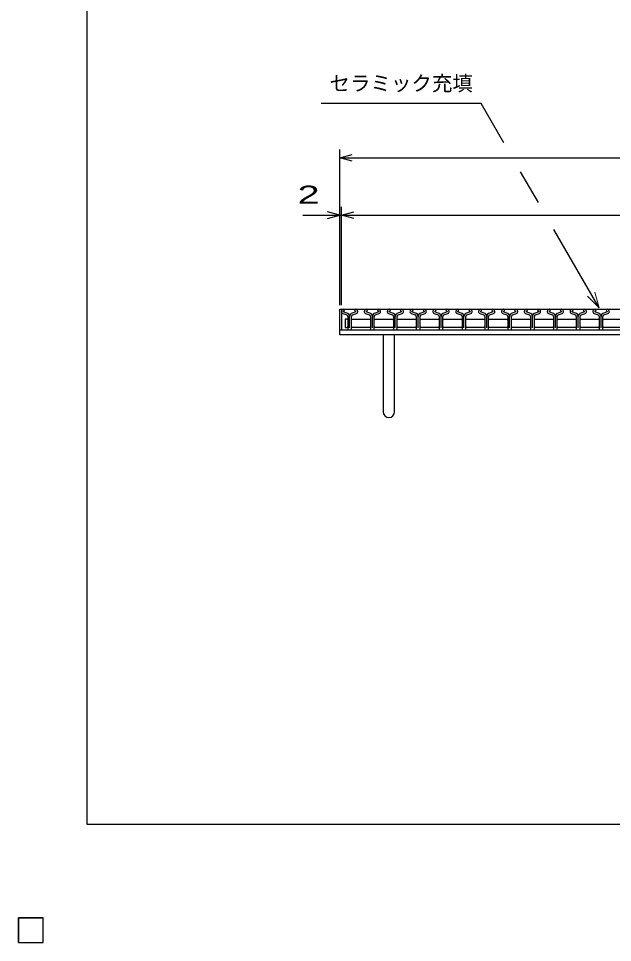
# Model space of a CAD drawing. Units: millimetres, scale not verified. Extents: x -1820 to 1724, y -1285 to 1059.
# Drawn here: x -1820 to -1095, y -1285 to -157 of the extents above; entities that cross this region are included whole.
import ezdxf
from ezdxf.enums import TextEntityAlignment as Align

# ---------------------------------------------------------------- set-up
doc = ezdxf.new("R2010")
doc.units = ezdxf.units.MM
doc.header["$LTSCALE"] = 10
for name, color, linetype, lineweight in [('0_2', 150, 'Continuous', 25), ('16', 3, 'Continuous', 25), ('19', 6, 'Continuous', 25), ('22', 2, 'Continuous', 25)]:
    doc.layers.add(name, color=color, linetype=linetype, lineweight=lineweight)
doc.styles.add('ベクトル', font='')
doc.styles.get('ベクトル').set_extended_font_data('ベクトル')

msp = doc.modelspace()

# ---------------------------------------------------------------- linework, layer by layer
at = {"layer": '0_2'}
for p, q in [((-1736, -1141), (-1736, 1059)), ((1724, -1141), (-1736, -1141))]:
    msp.add_line(p, q, dxfattribs=at)
at = {"layer": '0_2', "color": 4}
for p, q in [((-1255.52, -260.73), (-1450.52, -260.73)), ((-1227.72, -308.87), (-1255.52, -260.73)), ((-1185.66, -381.72), (-1207.28, -344.27)), ((-1111.45, -510.26), (-1166.76, -414.46))]:
    msp.add_line(p, q, dxfattribs=at)
at = {"layer": '0_2', "color": 4, "lineweight": 13}
for p, q in [((-1125.59, -496.11), (-1111.45, -510.26)), ((-1111.45, -510.26), (-1116.63, -490.94))]:
    msp.add_line(p, q, dxfattribs=at)
at = {"layer": '16'}
for p, q in [((-1426, -512), (-430, -512)), ((-1426, -512), (-1426, -537)), ((-1424.38, -517.18), (-1419.51, -518.89)), ((-1419.3, -516.53), (-1423.62, -515.01)), ((-1423.46, -514.31), (-1422.02, -513.61)), ((-1422.02, -513.61), (-1422.02, -513.38)), ((-1408.4, -515.01), (-1412.72, -516.53)), ((-1412.51, -518.89), (-1407.64, -517.18)), ((-1410, -513.38), (-1410, -513.61)), ((-1410, -513.61), (-1408.56, -514.31)), ((-1396.48, -517.18), (-1391.61, -518.89)), ((-1391.4, -516.53), (-1395.72, -515.01)), ((-1395.56, -514.31), (-1394.12, -513.61)), ((-1394.12, -513.61), (-1394.12, -513.38)), ((-1380.5, -515.01), (-1384.82, -516.53)), ((-1384.61, -518.89), (-1379.74, -517.18)), ((-1382.1, -513.38), (-1382.1, -513.61)), ((-1382.1, -513.61), (-1380.66, -514.31)), ((-1368.58, -517.18), (-1363.71, -518.89)), ((-1363.5, -516.53), (-1367.82, -515.01)), ((-1367.66, -514.31), (-1366.22, -513.61)), ((-1366.22, -513.61), (-1366.22, -513.38)), ((-1352.6, -515.01), (-1356.92, -516.53)), ((-1356.71, -518.89), (-1351.84, -517.18)), ((-1354.2, -513.38), (-1354.2, -513.61)), ((-1354.2, -513.61), (-1352.76, -514.31)), ((-1340.68, -517.18), (-1335.81, -518.89)), ((-1335.6, -516.53), (-1339.92, -515.01)), ((-1339.76, -514.31), (-1338.32, -513.61)), ((-1338.32, -513.61), (-1338.32, -513.38)), ((-1324.7, -515.01), (-1329.02, -516.53)), ((-1328.81, -518.89), (-1323.94, -517.18)), ((-1326.3, -513.38), (-1326.3, -513.61)), ((-1326.3, -513.61), (-1324.86, -514.31)), ((-1312.78, -517.18), (-1307.91, -518.89)), ((-1307.7, -516.53), (-1312.02, -515.01)), ((-1311.86, -514.31), (-1310.42, -513.61)), ((-1310.42, -513.61), (-1310.42, -513.38)), ((-1296.8, -515.01), (-1301.12, -516.53)), ((-1300.91, -518.89), (-1296.04, -517.18)), ((-1298.4, -513.38), (-1298.4, -513.61)), ((-1298.4, -513.61), (-1296.96, -514.31)), ((-1284.88, -517.18), (-1280.01, -518.89)), ((-1279.8, -516.53), (-1284.12, -515.01)), ((-1283.96, -514.31), (-1282.52, -513.61)), ((-1282.52, -513.61), (-1282.52, -513.38)), ((-1268.9, -515.01), (-1273.22, -516.53)), ((-1273.01, -518.89), (-1268.14, -517.18)), ((-1270.5, -513.38), (-1270.5, -513.61)), ((-1270.5, -513.61), (-1269.06, -514.31)), ((-1256.98, -517.18), (-1252.11, -518.89)), ((-1251.9, -516.53), (-1256.22, -515.01)), ((-1256.06, -514.31), (-1254.62, -513.61)), ((-1254.62, -513.61), (-1254.62, -513.38)), ((-1241, -515.01), (-1245.32, -516.53)), ((-1245.11, -518.89), (-1240.24, -517.18)), ((-1242.6, -513.38), (-1242.6, -513.61)), ((-1242.6, -513.61), (-1241.16, -514.31)), ((-1229.08, -517.18), (-1224.21, -518.89)), ((-1224, -516.53), (-1228.32, -515.01)), ((-1228.16, -514.31), (-1226.72, -513.61)), ((-1226.72, -513.61), (-1226.72, -513.38)), ((-1213.1, -515.01), (-1217.42, -516.53)), ((-1217.21, -518.89), (-1212.34, -517.18)), ((-1214.7, -513.38), (-1214.7, -513.61)), ((-1214.7, -513.61), (-1213.26, -514.31)), ((-1201.18, -517.18), (-1196.31, -518.89)), ((-1196.1, -516.53), (-1200.42, -515.01)), ((-1200.26, -514.31), (-1198.82, -513.61)), ((-1198.82, -513.61), (-1198.82, -513.38)), ((-1185.2, -515.01), (-1189.52, -516.53)), ((-1189.31, -518.89), (-1184.44, -517.18)), ((-1186.8, -513.38), (-1186.8, -513.61)), ((-1186.8, -513.61), (-1185.36, -514.31)), ((-1173.28, -517.18), (-1168.41, -518.89)), ((-1168.2, -516.53), (-1172.52, -515.01)), ((-1172.36, -514.31), (-1170.92, -513.61)), ((-1170.92, -513.61), (-1170.92, -513.38)), ((-1157.3, -515.01), (-1161.62, -516.53)), ((-1161.41, -518.89), (-1156.54, -517.18)), ((-1158.9, -513.38), (-1158.9, -513.61)), ((-1158.9, -513.61), (-1157.46, -514.31)), ((-1145.38, -517.18), (-1140.51, -518.89)), ((-1140.3, -516.53), (-1144.62, -515.01)), ((-1144.46, -514.31), (-1143.02, -513.61)), ((-1143.02, -513.61), (-1143.02, -513.38)), ((-1129.4, -515.01), (-1133.72, -516.53)), ((-1133.51, -518.89), (-1128.64, -517.18)), ((-1131, -513.38), (-1131, -513.61)), ((-1131, -513.61), (-1129.56, -514.31)), ((-1117.48, -517.18), (-1112.61, -518.89)), ((-1112.4, -516.53), (-1116.72, -515.01)), ((-1116.56, -514.31), (-1115.12, -513.61)), ((-1115.12, -513.61), (-1115.12, -513.38)), ((-1101.5, -515.01), (-1105.82, -516.53)), ((-1105.61, -518.89), (-1100.74, -517.18)), ((-1103.1, -513.38), (-1103.1, -513.61)), ((-1103.1, -513.61), (-1101.66, -514.31)), ((-1419.25, -524), (-1421.25, -524)), ((-1421.25, -524), (-1421.25, -534)), ((-1418.25, -525), (-1419.25, -524)), ((-1418.31, -520.59), (-1418.31, -536.31)), ((-1416, -534.71), (-1416, -520.64)), ((-1413.75, -525), (-1412.75, -524)), ((-1413.71, -536.31), (-1413.71, -520.59)), ((-1412.75, -524), (-1391.35, -524)), ((-1391.35, -524), (-1390.35, -525)), ((-1390.41, -520.59), (-1390.41, -536.31)), ((-1388.1, -534.71), (-1388.1, -520.64)), ((-1385.85, -525), (-1384.85, -524)), ((-1385.81, -536.31), (-1385.81, -520.59)), ((-1384.85, -524), (-1363.45, -524)), ((-1363.45, -524), (-1362.45, -525)), ((-1362.51, -520.59), (-1362.51, -536.31)), ((-1360.2, -534.71), (-1360.2, -520.64)), ((-1357.95, -525), (-1356.95, -524)), ((-1357.91, -536.31), (-1357.91, -520.59)), ((-1356.95, -524), (-1335.55, -524)), ((-1335.55, -524), (-1334.55, -525)), ((-1334.61, -520.59), (-1334.61, -536.31)), ((-1332.3, -534.71), (-1332.3, -520.64)), ((-1330.05, -525), (-1329.05, -524)), ((-1330.01, -536.31), (-1330.01, -520.59)), ((-1329.05, -524), (-1307.65, -524)), ((-1307.65, -524), (-1306.65, -525)), ((-1306.71, -520.59), (-1306.71, -536.31)), ((-1304.4, -534.71), (-1304.4, -520.64)), ((-1302.15, -525), (-1301.15, -524)), ((-1302.11, -536.31), (-1302.11, -520.59)), ((-1301.15, -524), (-1279.75, -524)), ((-1279.75, -524), (-1278.75, -525)), ((-1278.81, -520.59), (-1278.81, -536.31)), ((-1276.5, -534.71), (-1276.5, -520.64)), ((-1274.25, -525), (-1273.25, -524)), ((-1274.21, -536.31), (-1274.21, -520.59)), ((-1273.25, -524), (-1251.85, -524)), ((-1251.85, -524), (-1250.85, -525)), ((-1250.91, -520.59), (-1250.91, -536.31)), ((-1248.6, -534.71), (-1248.6, -520.64)), ((-1246.35, -525), (-1245.35, -524)), ((-1246.31, -536.31), (-1246.31, -520.59)), ((-1245.35, -524), (-1223.95, -524)), ((-1223.95, -524), (-1222.95, -525)), ((-1223.01, -520.59), (-1223.01, -536.31)), ((-1220.7, -534.71), (-1220.7, -520.64)), ((-1218.45, -525), (-1217.45, -524)), ((-1218.41, -536.31), (-1218.41, -520.59)), ((-1217.45, -524), (-1196.05, -524)), ((-1196.05, -524), (-1195.05, -525)), ((-1195.11, -520.59), (-1195.11, -536.31)), ((-1192.8, -534.71), (-1192.8, -520.64)), ((-1190.55, -525), (-1189.55, -524)), ((-1190.51, -536.31), (-1190.51, -520.59)), ((-1189.55, -524), (-1168.15, -524)), ((-1168.15, -524), (-1167.15, -525)), ((-1167.21, -520.59), (-1167.21, -536.31)), ((-1164.9, -534.71), (-1164.9, -520.64)), ((-1162.65, -525), (-1161.65, -524)), ((-1162.61, -536.31), (-1162.61, -520.59)), ((-1161.65, -524), (-1140.25, -524)), ((-1140.25, -524), (-1139.25, -525)), ((-1139.31, -520.59), (-1139.31, -536.31)), ((-1137, -534.71), (-1137, -520.64)), ((-1134.75, -525), (-1133.75, -524)), ((-1134.71, -536.31), (-1134.71, -520.59)), ((-1133.75, -524), (-1112.35, -524)), ((-1112.35, -524), (-1111.35, -525)), ((-1111.41, -520.59), (-1111.41, -536.31)), ((-1109.1, -534.71), (-1109.1, -520.64)), ((-1106.85, -525), (-1105.85, -524)), ((-1106.81, -536.31), (-1106.81, -520.59)), ((-1105.85, -524), (-1084.45, -524)), ((-1426, -537), (-430, -537)), ((-1421.25, -534), (-1419.25, -534)), ((-1419.25, -534), (-1418.25, -533)), ((-1417.61, -537.01), (-1414.41, -537.01)), ((-1412.75, -534), (-1413.75, -533)), ((-1391.35, -534), (-1412.75, -534)), ((-1390.35, -533), (-1391.35, -534)), ((-1389.71, -537.01), (-1386.51, -537.01)), ((-1384.85, -534), (-1385.85, -533)), ((-1363.45, -534), (-1384.85, -534)), ((-1362.45, -533), (-1363.45, -534)), ((-1361.81, -537.01), (-1358.61, -537.01)), ((-1356.95, -534), (-1357.95, -533)), ((-1335.55, -534), (-1356.95, -534)), ((-1334.55, -533), (-1335.55, -534)), ((-1333.91, -537.01), (-1330.71, -537.01)), ((-1329.05, -534), (-1330.05, -533)), ((-1307.65, -534), (-1329.05, -534)), ((-1306.65, -533), (-1307.65, -534)), ((-1306.01, -537.01), (-1302.81, -537.01)), ((-1301.15, -534), (-1302.15, -533)), ((-1279.75, -534), (-1301.15, -534)), ((-1278.75, -533), (-1279.75, -534)), ((-1278.11, -537.01), (-1274.91, -537.01)), ((-1273.25, -534), (-1274.25, -533)), ((-1251.85, -534), (-1273.25, -534)), ((-1250.85, -533), (-1251.85, -534)), ((-1250.21, -537.01), (-1247.01, -537.01)), ((-1245.35, -534), (-1246.35, -533)), ((-1223.95, -534), (-1245.35, -534)), ((-1222.95, -533), (-1223.95, -534)), ((-1222.31, -537.01), (-1219.11, -537.01)), ((-1217.45, -534), (-1218.45, -533)), ((-1196.05, -534), (-1217.45, -534)), ((-1195.05, -533), (-1196.05, -534)), ((-1194.41, -537.01), (-1191.21, -537.01)), ((-1189.55, -534), (-1190.55, -533)), ((-1168.15, -534), (-1189.55, -534)), ((-1167.15, -533), (-1168.15, -534)), ((-1166.51, -537.01), (-1163.31, -537.01)), ((-1161.65, -534), (-1162.65, -533)), ((-1140.25, -534), (-1161.65, -534)), ((-1139.25, -533), (-1140.25, -534)), ((-1138.61, -537.01), (-1135.41, -537.01)), ((-1133.75, -534), (-1134.75, -533)), ((-1112.35, -534), (-1133.75, -534)), ((-1111.35, -533), (-1112.35, -534)), ((-1110.71, -537.01), (-1107.51, -537.01)), ((-1105.85, -534), (-1106.85, -533)), ((-1084.45, -534), (-1105.85, -534)), ((-1820, -1255), (-1790, -1255)), ((-1820, -1285), (-1820, -1255)), ((-1820, -1255), (-1790, -1255)), ((-1820, -1285), (-1820, -1255)), ((-1820, -1255), (-1790, -1255)), ((-1820, -1285), (-1820, -1255)), ((-1820, -1255), (-1790, -1255)), ((-1820, -1285), (-1820, -1255)), ((-1820, -1255), (-1790, -1255)), ((-1820, -1285), (-1820, -1255)), ((-1790, -1285), (-1790, -1255)), ((-1790, -1285), (-1790, -1255)), ((-1790, -1285), (-1790, -1255)), ((-1790, -1285), (-1790, -1255)), ((-1790, -1285), (-1790, -1255)), ((-1820, -1285), (-1790, -1285)), ((-1820, -1285), (-1790, -1285)), ((-1820, -1285), (-1790, -1285)), ((-1820, -1285), (-1790, -1285)), ((-1820, -1285), (-1790, -1285))]:
    msp.add_line(p, q, dxfattribs=at)
for centre, radius, start, end in [((-1423.31, -514.7), 2.7, 90.98, 246.68), ((-1423.29, -514.72), 0.44, 111.91, 222.33), ((-1423.47, -513.45), 1.45, 2.5, 85.55), ((-1420.11, -520.59), 1.8, 0, 70.58), ((-1420.59, -520.94), 4.6, 3.78, 73.7), ((-1411.43, -520.94), 4.6, 106.3, 176.22), ((-1411.91, -520.59), 1.8, 109.42, 180), ((-1408.55, -513.45), 1.45, 94.45, 177.5), ((-1408.71, -514.7), 2.7, 293.32, 89.02002), ((-1408.73, -514.72), 0.44, 317.67, 68.08999), ((-1395.41, -514.7), 2.7, 90.98, 246.68), ((-1395.39, -514.72), 0.44, 111.91, 222.33), ((-1395.57, -513.45), 1.45, 2.5, 85.55), ((-1392.21, -520.59), 1.8, 0, 70.58), ((-1392.69, -520.94), 4.6, 3.78, 73.7), ((-1383.53, -520.94), 4.6, 106.3, 176.22), ((-1384.01, -520.59), 1.8, 109.42, 180), ((-1380.65, -513.45), 1.45, 94.45, 177.5), ((-1380.81, -514.7), 2.7, 293.32, 89.02002), ((-1380.83, -514.72), 0.44, 317.67, 68.08999), ((-1367.51, -514.7), 2.7, 90.98, 246.68), ((-1367.49, -514.72), 0.44, 111.91, 222.33), ((-1367.67, -513.45), 1.45, 2.5, 85.55), ((-1364.31, -520.59), 1.8, 0, 70.58), ((-1364.79, -520.94), 4.6, 3.78, 73.7), ((-1355.63, -520.94), 4.6, 106.3, 176.22), ((-1356.11, -520.59), 1.8, 109.42, 180), ((-1352.75, -513.45), 1.45, 94.45, 177.5), ((-1352.91, -514.7), 2.7, 293.32, 89.02002), ((-1352.93, -514.72), 0.44, 317.67, 68.08999), ((-1339.61, -514.7), 2.7, 90.98, 246.68), ((-1339.59, -514.72), 0.44, 111.91, 222.33), ((-1339.77, -513.45), 1.45, 2.5, 85.55), ((-1336.41, -520.59), 1.8, 0, 70.58), ((-1336.89, -520.94), 4.6, 3.78, 73.7), ((-1327.73, -520.94), 4.6, 106.3, 176.22), ((-1328.21, -520.59), 1.8, 109.42, 180), ((-1324.85, -513.45), 1.45, 94.45, 177.5), ((-1325.01, -514.7), 2.7, 293.32, 89.02002), ((-1325.03, -514.72), 0.44, 317.67, 68.08999), ((-1311.71, -514.7), 2.7, 90.98, 246.68), ((-1311.69, -514.72), 0.44, 111.91, 222.33), ((-1311.87, -513.45), 1.45, 2.5, 85.55), ((-1308.51, -520.59), 1.8, 0, 70.58), ((-1308.99, -520.94), 4.6, 3.78, 73.7), ((-1299.83, -520.94), 4.6, 106.3, 176.22), ((-1300.31, -520.59), 1.8, 109.42, 180), ((-1296.95, -513.45), 1.45, 94.45, 177.5), ((-1297.11, -514.7), 2.7, 293.32, 89.02002), ((-1297.13, -514.72), 0.44, 317.67, 68.08999), ((-1283.81, -514.7), 2.7, 90.98, 246.68), ((-1283.79, -514.72), 0.44, 111.91, 222.33), ((-1283.97, -513.45), 1.45, 2.5, 85.55), ((-1280.61, -520.59), 1.8, 0, 70.58), ((-1281.09, -520.94), 4.6, 3.78, 73.7), ((-1271.93, -520.94), 4.6, 106.3, 176.22), ((-1272.41, -520.59), 1.8, 109.42, 180), ((-1269.05, -513.45), 1.45, 94.45, 177.5), ((-1269.21, -514.7), 2.7, 293.32, 89.02002), ((-1269.23, -514.72), 0.44, 317.67, 68.08999), ((-1255.91, -514.7), 2.7, 90.98, 246.68), ((-1255.89, -514.72), 0.44, 111.91, 222.33), ((-1256.07, -513.45), 1.45, 2.5, 85.55), ((-1252.71, -520.59), 1.8, 0, 70.58), ((-1253.19, -520.94), 4.6, 3.78, 73.7), ((-1244.03, -520.94), 4.6, 106.3, 176.22), ((-1244.51, -520.59), 1.8, 109.42, 180), ((-1241.15, -513.45), 1.45, 94.45, 177.5), ((-1241.31, -514.7), 2.7, 293.32, 89.02002), ((-1241.33, -514.72), 0.44, 317.67, 68.08999), ((-1228.01, -514.7), 2.7, 90.98, 246.68), ((-1227.99, -514.72), 0.44, 111.91, 222.33), ((-1228.17, -513.45), 1.45, 2.5, 85.55), ((-1224.81, -520.59), 1.8, 0, 70.58), ((-1225.29, -520.94), 4.6, 3.78, 73.7), ((-1216.13, -520.94), 4.6, 106.3, 176.22), ((-1216.61, -520.59), 1.8, 109.42, 180), ((-1213.25, -513.45), 1.45, 94.45, 177.5), ((-1213.41, -514.7), 2.7, 293.32, 89.02002), ((-1213.43, -514.72), 0.44, 317.67, 68.08999), ((-1200.11, -514.7), 2.7, 90.98, 246.68), ((-1200.09, -514.72), 0.44, 111.91, 222.33), ((-1200.27, -513.45), 1.45, 2.5, 85.55), ((-1196.91, -520.59), 1.8, 0, 70.58), ((-1197.39, -520.94), 4.6, 3.78, 73.7), ((-1188.23, -520.94), 4.6, 106.3, 176.22), ((-1188.71, -520.59), 1.8, 109.42, 180), ((-1185.35, -513.45), 1.45, 94.45, 177.5), ((-1185.51, -514.7), 2.7, 293.32, 89.02002), ((-1185.53, -514.72), 0.44, 317.67, 68.08999), ((-1172.21, -514.7), 2.7, 90.98, 246.68), ((-1172.19, -514.72), 0.44, 111.91, 222.33), ((-1172.37, -513.45), 1.45, 2.5, 85.55), ((-1169.01, -520.59), 1.8, 0, 70.58), ((-1169.49, -520.94), 4.6, 3.78, 73.7), ((-1160.33, -520.94), 4.6, 106.3, 176.22), ((-1160.81, -520.59), 1.8, 109.42, 180), ((-1157.45, -513.45), 1.45, 94.45, 177.5), ((-1157.61, -514.7), 2.7, 293.32, 89.02002), ((-1157.63, -514.72), 0.44, 317.67, 68.08999), ((-1144.31, -514.7), 2.7, 90.98, 246.68), ((-1144.29, -514.72), 0.44, 111.91, 222.33), ((-1144.47, -513.45), 1.45, 2.5, 85.55), ((-1141.11, -520.59), 1.8, 0, 70.58), ((-1141.59, -520.94), 4.6, 3.78, 73.7), ((-1132.43, -520.94), 4.6, 106.3, 176.22), ((-1132.91, -520.59), 1.8, 109.42, 180), ((-1129.55, -513.45), 1.45, 94.45, 177.5), ((-1129.71, -514.7), 2.7, 293.32, 89.02002), ((-1129.73, -514.72), 0.44, 317.67, 68.08999), ((-1116.41, -514.7), 2.7, 90.98, 246.68), ((-1116.39, -514.72), 0.44, 111.91, 222.33), ((-1116.57, -513.45), 1.45, 2.5, 85.55), ((-1113.21, -520.59), 1.8, 0, 70.58), ((-1113.69, -520.94), 4.6, 3.78, 73.7), ((-1104.53, -520.94), 4.6, 106.3, 176.22), ((-1105.01, -520.59), 1.8, 109.42, 180), ((-1101.65, -513.45), 1.45, 94.45, 177.5), ((-1101.81, -514.7), 2.7, 293.32, 89.02002), ((-1101.83, -514.72), 0.44, 317.67, 68.08999), ((-1417.61, -536.31), 0.7, 180, 270), ((-1414.41, -536.31), 0.7, 270, 0), ((-1389.71, -536.31), 0.7, 180, 270), ((-1386.51, -536.31), 0.7, 270, 0), ((-1361.81, -536.31), 0.7, 180, 270), ((-1358.61, -536.31), 0.7, 270, 0), ((-1333.91, -536.31), 0.7, 180, 270), ((-1330.71, -536.31), 0.7, 270, 0), ((-1306.01, -536.31), 0.7, 180, 270), ((-1302.81, -536.31), 0.7, 270, 0), ((-1278.11, -536.31), 0.7, 180, 270), ((-1274.91, -536.31), 0.7, 270, 0), ((-1250.21, -536.31), 0.7, 180, 270), ((-1247.01, -536.31), 0.7, 270, 0), ((-1222.31, -536.31), 0.7, 180, 270), ((-1219.11, -536.31), 0.7, 270, 0), ((-1194.41, -536.31), 0.7, 180, 270), ((-1191.21, -536.31), 0.7, 270, 0), ((-1166.51, -536.31), 0.7, 180, 270), ((-1163.31, -536.31), 0.7, 270, 0), ((-1138.61, -536.31), 0.7, 180, 270), ((-1135.41, -536.31), 0.7, 270, 0), ((-1110.71, -536.31), 0.7, 180, 270), ((-1107.51, -536.31), 0.7, 270, 0)]:
    msp.add_arc(centre, radius, start, end, dxfattribs=at)
at = {"layer": '19'}
for p, q in [((-1428, -537), (-1428, -512)), ((-1428, -512), (-1426, -512)), ((-1428, -537), (-428, -537)), ((-1428, -543), (-1428, -537)), ((-428, -543), (-1428, -543)), ((-1375, -543), (-1375, -637)), ((-1361, -637), (-1361, -543))]:
    msp.add_line(p, q, dxfattribs=at)
msp.add_arc((-1368, -637), 7, 180, 0, dxfattribs=at)
at = {"layer": '22', "color": 4}
for p, q in [((-1428, -507), (-1428, -317)), ((-1428, -327), (-1413, -323)), ((-1413, -331), (-1428, -327)), ((-1428, -327), (-428, -327)), ((-1428, -397), (-1443, -393)), ((-1428, -507), (-1428, -387)), ((-1426, -507), (-1426, -387)), ((-1426, -397), (-1411, -393)), ((-1473, -397), (-1428, -397)), ((-1443, -401), (-1428, -397)), ((-1428, -397), (-1426, -397)), ((-1411, -401), (-1426, -397)), ((-1426, -397), (-430, -397)), ((-1790, -1255), (-1820, -1255)), ((-1820, -1255), (-1820, -1285)), ((-1790, -1255), (-1820, -1255)), ((-1820, -1255), (-1820, -1285)), ((-1790, -1255), (-1820, -1255)), ((-1820, -1255), (-1820, -1285)), ((-1790, -1285), (-1790, -1255)), ((-1790, -1285), (-1790, -1255)), ((-1790, -1285), (-1790, -1255)), ((-1820, -1285), (-1790, -1285)), ((-1820, -1285), (-1790, -1285)), ((-1820, -1285), (-1790, -1285))]:
    msp.add_line(p, q, dxfattribs=at)
at = {"layer": '22'}
for p, q in [((-1790, -1255), (-1820, -1255)), ((-1820, -1255), (-1820, -1285)), ((-1790, -1255), (-1820, -1255)), ((-1820, -1255), (-1820, -1285)), ((-1790, -1255), (-1820, -1255)), ((-1820, -1255), (-1820, -1285)), ((-1790, -1285), (-1790, -1255)), ((-1790, -1285), (-1790, -1255)), ((-1790, -1285), (-1790, -1255)), ((-1820, -1285), (-1790, -1285)), ((-1820, -1285), (-1790, -1285)), ((-1820, -1285), (-1790, -1285))]:
    msp.add_line(p, q, dxfattribs=at)

# ---------------------------------------------------------------- texts
at = {"layer": '0_2', "color": 2, "style": 'ベクトル'}
msp.add_text('セラミック充填', height=18.33, dxfattribs=at).set_placement((-1265.52, -250.73), align=Align.BOTTOM_RIGHT)
at = {"layer": '22', "style": 'ベクトル', "width": 1.65}
msp.add_text(' 2 ', height=21.99, dxfattribs=at).set_placement((-1493, -372), align=Align.MIDDLE_LEFT)

doc.saveas('drawing.dxf')
